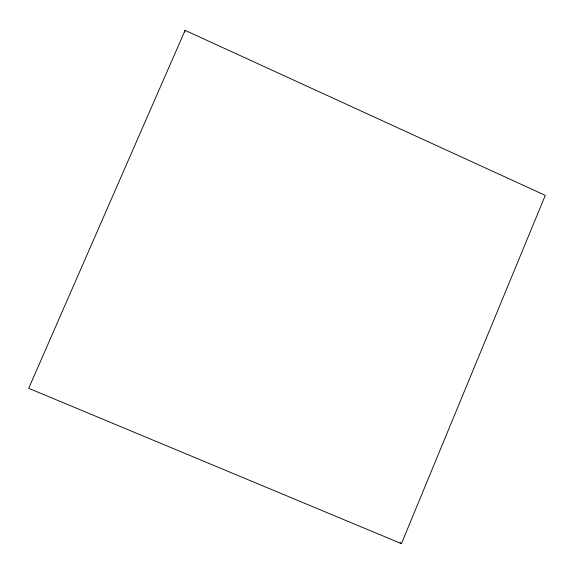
<?xml version="1.0" encoding="UTF-8"?>
<svg xmlns="http://www.w3.org/2000/svg" width="574" height="574" viewBox="0 0 574 574"><rect width="100%" height="100%" fill="white"/><g stroke="black" fill="none" stroke-linecap="round" stroke-linejoin="round"><path stroke-width="0.86" d="M184.663 32.022L185.093 30.35L545.3 195.39L401.441 543.65L28.7 388.318L185.093 30.35M400.028 542.566L401.441 543.65"/></g></svg>
